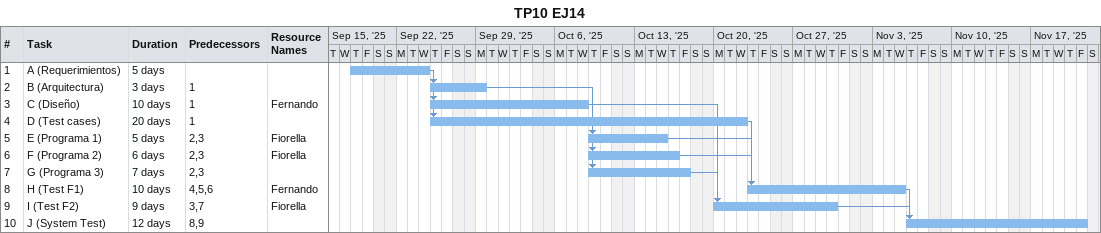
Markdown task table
TP10 EJ14

| ID | Task | Duration | Start | Finish | Predecessors | Resources |
|---|---|---|---|---|---|---|
| 1 | A (Requerimientos) | 5d | 2025-09-18 | 2025-09-24 |  |  |
| 2 | B (Arquitectura) | 3d | 2025-09-25 | 2025-09-29 | 1 |  |
| 3 | C (Diseño) | 10d | 2025-09-25 | 2025-10-08 | 1 | Fernando |
| 4 | D (Test cases) | 20d | 2025-09-25 | 2025-10-22 | 1 |  |
| 5 | E (Programa 1) | 5d | 2025-10-09 | 2025-10-15 | 2, 3 | Fiorella |
| 6 | F (Programa 2) | 6d | 2025-10-09 | 2025-10-16 | 2, 3 | Fiorella |
| 7 | G (Programa 3) | 7d | 2025-10-09 | 2025-10-17 | 2, 3 |  |
| 8 | H (Test F1) | 10d | 2025-10-23 | 2025-11-05 | 4, 5, 6 | Fernando |
| 9 | I (Test F2) | 9d | 2025-10-20 | 2025-10-30 | 3, 7 | Fiorella |
| 10 | J (System Test) | 12d | 2025-11-06 | 2025-11-21 | 8, 9 |  |
